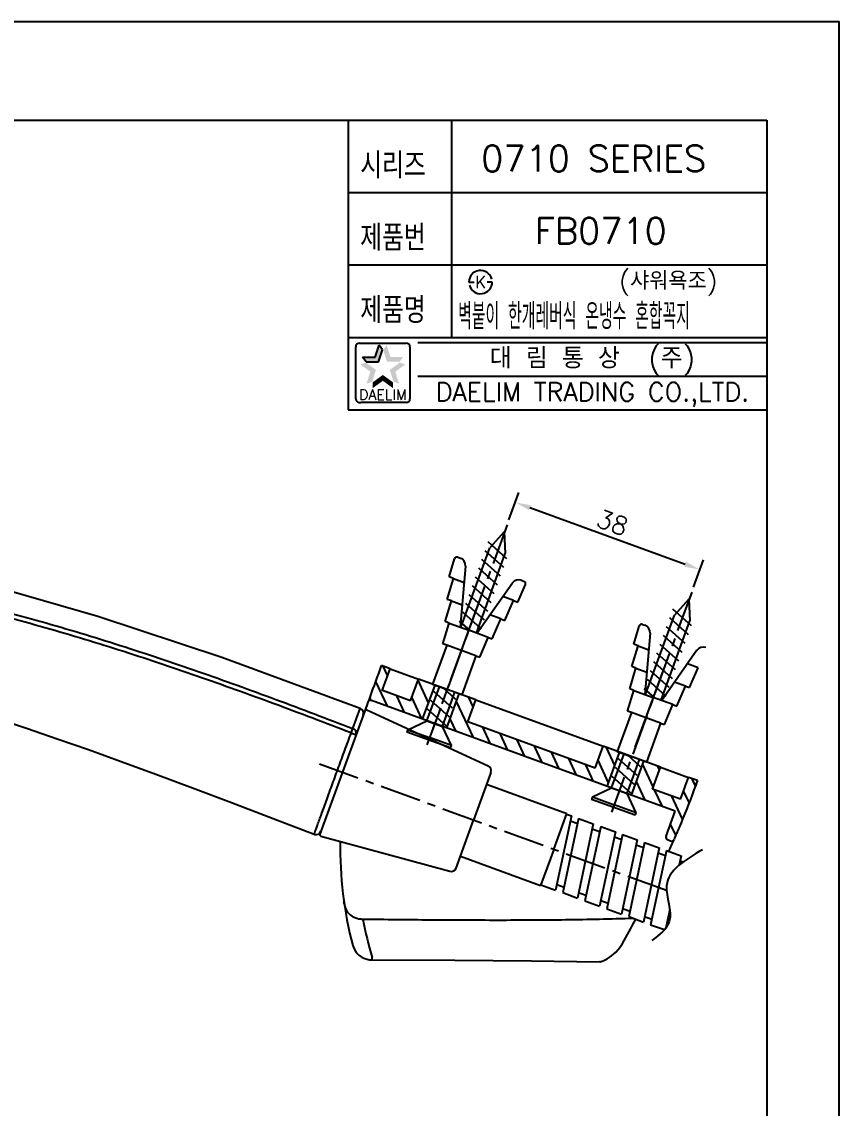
# Model space of a CAD drawing. Header units: millimetres. Extents: x 13335 to 13929, y 3069 to 3489.
# Drawn here: x 13771.4 to 13929.5, y 3279 to 3489 of the extents above; entities that cross this region are included whole.
import ezdxf
from ezdxf.enums import TextEntityAlignment as Align

# ---------------------------------------------------------------- set-up
doc = ezdxf.new("R2010")
doc.units = ezdxf.units.MM
doc.header["$LTSCALE"] = 0.25
doc.linetypes.add('CENTER', pattern=[50.8, 31.75, -6.35, 6.35, -6.35])
doc.layers.get('0').update_dxf_attribs({"color": 2})
for name, color, linetype in [('CL', 1, 'CENTER'), ('D', 2, 'Continuous'), ('DIM', 2, 'Continuous'), ('DWG', 7, 'Continuous'), ('TXT', 4, 'Continuous')]:
    doc.layers.add(name, color=color, linetype=linetype)
doc.styles.add('GHS', font='romans.shx', dxfattribs={"height": 3.5, "bigfont": 'ghs.shx'})
doc.styles.add('ROMANS', font='romans')

# ---------------------------------------------------------------- blocks, each defined once
blk = doc.blocks.new('A$C2FF57663')
at = {"layer": 'D'}
h = blk.add_hatch(dxfattribs=at)
h.set_pattern_fill('ANSI31', color=256, scale=20, angle=70)
h.set_pattern_definition([(115, (-28997.5313, -13849.45), (-2.26576947, -1.05654565), [])])
edge = h.paths.add_edge_path()
edge.add_line((415.62, 237.6), (410.18, 239.58))
edge.add_arc((-1008.1, 757), 1509.72, 339.95682, 340.1276)
edge.add_line((411.71, 243.81), (410.02, 244.42))
edge.add_arc((-2308.41, 1230.16), 2891.64, 339.93997, 340.06875, ccw=False)
edge.add_arc((408.27, 238.14), 0.5, 159.9335, 250)
edge.add_line((408.1, 237.67), (417.96, 234.08))
edge.add_line((417.96, 234.08), (420.36, 240.66))
edge.add_line((420.36, 240.66), (417.16, 241.82))
edge.add_line((417.16, 241.82), (415.62, 237.6))
h.paths.add_polyline_path([(428.25, 237.79), (425.06, 238.95), (422.66, 232.37), (453.67, 221.09), (456.07, 227.66), (452.87, 228.83), (451.33, 224.6), (426.71, 233.56)])
edge = h.paths.add_edge_path()
edge.add_spline(control_points=[(466.58, 210.81), (466.91, 211.59), (468.26, 214.76), (469.76, 218.55), (470.88, 221.59), (471.11, 222.19)], knot_values=[0, 0, 0, 0, 0.206315, 0.843077, 1, 1, 1, 1], degree=3, periodic=0)
edge.add_line((471.11, 222.19), (469.41, 222.81))
edge.add_arc((346.74, 267.27), 130.48, 338.1001, 340.0764, ccw=False)
edge.add_line((467.81, 218.6), (462.42, 220.56))
edge.add_line((462.42, 220.56), (463.96, 224.79))
edge.add_line((463.96, 224.79), (460.76, 225.95))
edge.add_line((460.76, 225.95), (458.37, 219.38))
edge.add_line((458.37, 219.38), (466.83, 216.3))
edge.add_line((466.83, 216.3), (465.06, 211.43))
edge.add_arc((465.53, 211.26), 0.5, 160.1136, 247.1181)
edge.add_line((465.33, 210.8), (465.93, 210.55))
edge.add_arc((466.12, 211.01), 0.5, 247.3781, 336.7412)
at = {"layer": 'CL'}
for p, q in [((434.29, 271.64), (418.81, 229.09)), ((470, 258.64), (454.52, 216.1)), ((465.13, 200.95), (396.78, 225.83))]:
    blk.add_line(p, q, dxfattribs=at)
at = {"layer": 'CL', "ltscale": 0.5}
blk.add_line((423.05, 240.75), (419.97, 232.29), dxfattribs=at)
at = {"layer": 'D'}
for p, q in [((434.64, 272.58), (436.56, 277.86)), ((438.69, 274.95), (468.76, 264.01)), ((470.34, 259.58), (472.26, 264.86)), ((423.39, 241.69), (428.81, 256.57)), ((459.1, 228.69), (464.52, 243.57))]:
    blk.add_line(p, q, dxfattribs=at)
for points in [[(438.86, 275.42), (438.52, 274.48), (435.87, 275.98)], [(468.93, 264.48), (468.59, 263.54), (471.58, 262.98)]]:
    blk.add_solid(points, dxfattribs=at)
at = {"layer": 'DIM'}
blk.add_spline([(472.07, 208.83), (465.14, 201.89), (465.66, 194.95), (462.28, 191.3)], degree=3, dxfattribs=at)
at = {"layer": 'DWG', "color": 2}
for p, q in [((433.75, 270.25), (430.94, 267.16)), ((433.75, 270.25), (433.95, 266.08)), ((425.36, 251.81), (430.94, 267.16)), ((434.28, 265.08), (430.67, 268.33)), ((423.07, 261.55), (424.12, 265.06)), ((424.77, 265.38), (425.26, 265.21)), ((428.37, 250.72), (433.95, 266.07)), ((433.05, 261.68), (429.44, 264.93)), ((433.66, 263.38), (430.06, 266.63)), ((426.24, 263.67), (425.24, 251.85)), ((432.43, 259.98), (428.82, 263.23)), ((422.7, 257.23), (423.91, 261.24)), ((423.91, 261.24), (423.07, 261.55)), ((423.91, 261.24), (425.97, 260.5)), ((431.81, 258.28), (428.2, 261.53)), ((437.05, 260.92), (437.54, 260.75)), ((431.19, 256.58), (427.58, 259.82)), ((435.32, 260.37), (428.5, 250.67)), ((436.38, 256.71), (437.83, 260.08)), ((422.31, 252.92), (423.52, 256.93)), ((423.52, 256.93), (422.7, 257.23)), ((423.52, 256.93), (425.6, 256.17)), ((429.96, 253.18), (426.35, 256.42)), ((430.57, 254.88), (426.97, 258.12)), ((435.55, 257.02), (433.48, 257.77)), ((433.89, 253.16), (435.55, 257.02)), ((435.55, 257.02), (436.38, 256.71)), ((469.46, 257.26), (466.65, 254.16)), ((469.46, 257.26), (469.66, 253.08)), ((429.34, 251.48), (425.73, 254.72)), ((433.08, 253.46), (430.99, 254.22)), ((461.07, 238.81), (466.65, 254.16)), ((469.99, 252.09), (466.38, 255.33)), ((421.87, 248.63), (423.07, 252.64)), ((423.07, 252.64), (422.31, 252.92)), ((423.07, 252.64), (426.87, 251.26)), ((427.2, 251.14), (425.11, 253.02)), ((431.43, 249.61), (433.08, 253.46)), ((433.08, 253.46), (433.89, 253.16)), ((458.78, 248.55), (459.83, 252.06)), ((460.48, 252.39), (460.97, 252.21)), ((464.08, 237.72), (469.66, 253.07)), ((469.37, 250.39), (465.76, 253.63)), ((430.66, 249.88), (426.87, 251.26)), ((461.95, 250.67), (460.95, 238.86)), ((468.14, 246.98), (464.53, 250.23)), ((468.75, 248.69), (465.15, 251.93)), ((422.62, 248.35), (419.89, 240.83)), ((422.62, 248.35), (421.87, 248.63)), ((428.26, 246.3), (422.62, 248.35)), ((429.01, 246.03), (430.66, 249.88)), ((430.66, 249.88), (431.43, 249.61)), ((458.41, 244.23), (459.62, 248.25)), ((459.62, 248.25), (458.78, 248.55)), ((459.62, 248.25), (461.68, 247.5)), ((467.52, 245.28), (463.91, 248.53)), ((428.26, 246.3), (425.53, 238.78)), ((428.26, 246.3), (429.01, 246.03)), ((466.9, 243.58), (463.29, 246.83)), ((471.02, 247.38), (464.21, 237.67)), ((458.02, 239.92), (459.22, 243.94)), ((459.22, 243.94), (458.41, 244.23)), ((459.22, 243.94), (461.31, 243.18)), ((466.28, 241.88), (462.67, 245.13)), ((471.25, 244.02), (469.19, 244.77)), ((469.6, 240.17), (471.25, 244.02)), ((465.05, 238.48), (461.44, 241.72)), ((465.66, 240.18), (462.06, 243.43)), ((418.81, 233.77), (421.2, 240.35)), ((419.89, 240.83), (422.71, 239.81)), ((423.77, 236.17), (420.16, 239.41)), ((424.39, 237.87), (421.91, 240.1)), ((425.53, 238.78), (422.71, 239.81)), ((457.57, 235.63), (458.78, 239.64)), ((458.78, 239.64), (458.02, 239.92)), ((458.78, 239.64), (462.58, 238.26)), ((462.91, 238.14), (460.82, 240.02)), ((468.79, 240.46), (466.7, 241.22)), ((467.13, 236.61), (468.79, 240.46)), ((468.79, 240.46), (469.6, 240.17)), ((423.15, 234.47), (419.55, 237.71)), ((421.82, 232.68), (424.21, 239.26)), ((466.37, 236.89), (462.58, 238.26)), ((422.53, 232.77), (418.93, 236.01)), ((458.33, 235.36), (455.59, 227.84)), ((458.33, 235.36), (457.57, 235.63)), ((463.97, 233.31), (458.33, 235.36)), ((464.72, 233.03), (466.37, 236.89)), ((466.37, 236.89), (467.13, 236.61)), ((415.09, 232.04), (418.81, 233.77)), ((418.81, 233.77), (421.82, 232.68)), ((463.97, 233.31), (461.23, 225.79)), ((463.97, 233.31), (464.72, 233.03)), ((415.09, 232.04), (414.92, 231.57)), ((423.38, 228.5), (414.92, 231.57)), ((415.09, 232.04), (419.32, 230.5)), ((423.55, 228.97), (421.82, 232.68)), ((423.55, 228.97), (419.32, 230.5)), ((423.38, 228.5), (423.55, 228.97)), ((454.52, 220.78), (456.91, 227.36)), ((455.59, 227.84), (458.41, 226.81)), ((460.1, 224.87), (457.62, 227.1)), ((461.23, 225.79), (458.41, 226.81)), ((458.86, 221.47), (455.25, 224.71)), ((459.48, 223.17), (455.87, 226.42)), ((457.53, 219.69), (459.92, 226.26)), ((458.24, 219.77), (454.63, 223.01)), ((450.8, 219.04), (454.52, 220.78)), ((454.52, 220.78), (457.53, 219.69)), ((450.8, 219.04), (450.63, 218.57)), ((459.09, 215.5), (450.63, 218.57)), ((450.8, 219.04), (455.03, 217.51)), ((459.26, 215.97), (457.53, 219.69)), ((459.26, 215.97), (455.03, 217.51)), ((459.09, 215.5), (459.26, 215.97))]:
    blk.add_line(p, q, dxfattribs=at)
at = {"layer": 'DWG', "linetype": 'Continuous'}
for p, q in [((411.71, 243.81), (410.02, 244.42)), ((411.71, 243.81), (417.16, 241.82)), ((415.62, 237.6), (417.16, 241.82)), ((428.25, 237.79), (417.16, 241.82)), ((415.62, 237.6), (410.18, 239.58)), ((417.96, 234.08), (420.36, 240.66)), ((466.83, 216.3), (408.1, 237.67)), ((422.66, 232.37), (425.06, 238.95)), ((426.71, 233.56), (428.25, 237.79)), ((428.25, 237.79), (452.87, 228.83)), ((451.33, 224.6), (426.71, 233.56)), ((451.33, 224.6), (452.87, 228.83)), ((463.96, 224.79), (452.87, 228.83)), ((453.67, 221.09), (456.07, 227.66)), ((458.37, 219.38), (460.76, 225.95)), ((462.42, 220.56), (463.96, 224.79)), ((463.96, 224.79), (469.41, 222.81)), ((471.11, 222.19), (469.41, 222.81)), ((467.81, 218.6), (462.42, 220.56)), ((465.06, 211.43), (466.83, 216.3)), ((465.33, 210.8), (465.93, 210.55)), ((402.77, 198.79), (402.76, 198.82)), ((459.13, 195.33), (458.69, 195.57)), ((408.23, 187.53), (408.23, 188.03))]:
    blk.add_line(p, q, dxfattribs=at)
at = {"layer": 'DWG'}
for p, q in [((406.77, 235.68), (398.1, 211.86)), ((404.47, 232.25), (405.89, 236.15)), ((407.18, 235.85), (430.65, 225.03)), ((404.14, 231.4), (404.47, 232.25)), ((431.17, 223.78), (427.81, 214.54)), ((430.34, 221.49), (445.84, 215.85)), ((424.44, 205.3), (427.81, 214.54)), ((443.31, 208.9), (445.84, 215.85)), ((446.73, 215.37), (443.69, 201.04)), ((448.12, 214.86), (445.08, 200.54)), ((445.79, 215.71), (446.73, 215.37)), ((447.95, 213.86), (446.52, 214.38)), ((448.12, 214.86), (450.97, 213.82)), ((450.97, 213.82), (447.93, 199.5)), ((452.4, 213.3), (449.35, 198.98)), ((452.19, 212.32), (450.76, 212.84)), ((455.24, 212.27), (452.2, 197.95)), ((452.4, 213.3), (455.24, 212.27)), ((398.3, 211.47), (423.24, 204.68)), ((456.63, 211.76), (453.59, 197.44)), ((456.46, 210.76), (455.03, 211.28)), ((459.48, 210.73), (456.44, 196.4)), ((456.63, 211.76), (459.48, 210.73)), ((460.87, 210.22), (457.83, 195.9)), ((460.87, 210.22), (463.72, 209.18)), ((443.31, 208.9), (440.78, 201.94)), ((460.69, 209.22), (459.27, 209.74)), ((463.72, 209.18), (460.67, 194.86)), ((465.11, 208.68), (462.06, 194.35)), ((464.93, 207.68), (463.51, 208.2)), ((465.11, 208.68), (467.96, 207.64)), ((425.28, 207.59), (440.78, 201.94)), ((467.96, 207.64), (467.58, 205.89)), ((468.3, 206.45), (467.75, 206.65)), ((440.84, 202.08), (443.69, 201.04)), ((445.32, 201.51), (443.9, 202.03)), ((445.08, 200.54), (447.93, 199.5)), ((449.56, 199.97), (448.14, 200.49)), ((449.35, 198.98), (452.2, 197.95)), ((453.83, 198.42), (452.41, 198.93)), ((453.59, 197.44), (456.44, 196.4)), ((458.07, 196.87), (456.65, 197.39)), ((457.83, 195.9), (460.67, 194.86)), ((462.31, 195.33), (460.88, 195.85)), ((465.75, 197.26), (465, 193.71)), ((462.06, 194.35), (464.73, 193.39)), ((465.34, 194.23), (465.12, 194.31))]:
    blk.add_line(p, q, dxfattribs=at)
for points in [[(405.89, 236.15), (379.14, 245.96), (355.17, 253.91), (334.09, 259.94), (315.5, 264.29), (299.04, 267.22), (284.46, 269), (271.56, 269.86), (260.15, 270), (250, 269.6), (240.92, 268.78), (232.75, 267.66), (225.36, 266.33), (218.63, 264.83), (212.48, 263.19), (206.84, 261.42), (201.66, 259.52), (196.89, 257.49), (192.49, 255.34), (188.77, 253.3)], [(336.13, 234.08), (341.57, 232.26), (347.29, 230.3), (353.32, 228.18), (359.67, 225.9), (366.38, 223.44), (373.48, 220.8), (381.03, 217.95), (389.09, 214.87), (397.01, 211.83)], [(406.47, 234.87), (406.53, 235.23), (406.46, 235.59), (406.26, 235.9), (405.96, 236.12), (405.89, 236.15)], [(397.01, 211.83), (397.08, 211.81), (397.45, 211.77), (397.82, 211.87), (398.11, 212.1), (398.3, 212.43)]]:
    blk.add_lwpolyline(points, dxfattribs=at)
at = {"layer": 'DWG', "linetype": 'Continuous'}
for points in [[(404.46, 190.34), (404.7, 189.67), (405.12, 188.99), (405.65, 188.44), (406.27, 188.02), (406.96, 187.73), (407.69, 187.56), (408.23, 187.53)], [(408.23, 187.53), (424.22, 187.49), (438.99, 187.37), (452.2, 187.16)]]:
    blk.add_lwpolyline(points, dxfattribs=at)
at = {"layer": 'DWG', "color": 2}
for centre, radius, start, end in [((424.6, 264.91), 0.5, 70.0307, 163.2556), ((424.74, 263.8), 1.5, 355.1511, 70.0307), ((436.54, 259.51), 1.5, 70.0307, 144.9103), ((437.37, 260.28), 0.5, 336.8058, 70.0307), ((460.31, 251.92), 0.5, 70.0307, 163.2556), ((460.45, 250.8), 1.5, 355.1511, 70.0307), ((472.25, 246.51), 1.5, 70.0307, 144.9103)]:
    blk.add_arc(centre, radius, start, end, dxfattribs=at)
at = {"layer": 'DWG', "linetype": 'Continuous'}
for centre, radius, start, end in [((-2308.3, 1230.47), 2891.64, 339.93352, 340.06228), ((-1258.11, 847.6), 1775.63, 339.97522, 340.12042), ((408.27, 238.14), 0.5, 159.8425, 250), ((323.41, 275.97), 155.38, 338.3341, 339.9937), ((477.01, 209.25), 74.98, 179.0823, 194.6105), ((465.53, 211.26), 0.5, 160, 247), ((273.53, 294.17), 210.28, 335.9601, 336.6452), ((466.12, 211.01), 0.5, 247, 336.6562), ((477.07, 209.26), 72.04, 191.1179, 197.1454), ((274.13, 293.88), 209.61, 330.5142, 331.9793), ((449.67, 194.72), 8, 289.7841, 329.9224), ((449.67, 194.72), 8, 289.7841, 329.9224)]:
    blk.add_arc(centre, radius, start, end, dxfattribs=at)
at = {"layer": 'DWG'}
for centre, radius, start, end in [((407.05, 235.58), 0.3, 65.2364, 160), ((430.23, 224.12), 1, 340, 65.2364), ((398.38, 211.76), 0.3, 160, 254.7636), ((423.5, 205.64), 1, 254.7636, 340)]:
    blk.add_arc(centre, radius, start, end, dxfattribs=at)
for points, knots in [([(281.73, 264.33), (284.36, 264.17), (289.62, 263.73), (297.5, 262.84), (305.38, 261.69), (313.23, 260.33), (321.04, 258.75), (328.81, 256.98), (336.54, 255.05), (346.78, 252.26), (359.5, 248.41), (374.6, 243.35), (389.59, 237.93), (399.51, 234.16), (404.47, 232.25)], [0, 0, 0, 0, 848.200773, 1703.342439, 2559.695482, 3416.185662, 4272.634509, 5129.088108, 5985.556066, 6842.040268, 8554.998228, 10268.010365, 11981.036134, 13694.054475, 13694.054475, 13694.054475, 13694.054475]), ([(404.14, 231.4), (399.19, 233.31), (389.28, 237.07), (374.31, 242.45), (359.23, 247.5), (346.54, 251.33), (336.32, 254.11), (326.04, 256.69), (315.68, 258.94), (305.25, 260.76), (297.41, 261.9), (290.86, 262.64), (285.65, 263.1), (283.05, 263.26), (281.76, 263.33)], [0, 0, 0, 0, 1769.002813, 3537.654234, 5306.217153, 7074.605785, 7958.666097, 8842.629753, 10609.925063, 11492.796565, 12374.522114, 13254.049076, 13691.066277, 14121.175157, 14121.175157, 14121.175157, 14121.175157]), ([(397.01, 211.83), (397.01, 211.84), (397.01, 211.84), (397.01, 211.85), (397.02, 211.87), (397.03, 211.9), (397.05, 211.95), (397.07, 212.01), (397.1, 212.09), (397.13, 212.18), (397.18, 212.33), (397.26, 212.55), (397.37, 212.86), (397.5, 213.22), (397.65, 213.63), (397.82, 214.1), (398.08, 214.81), (398.44, 215.81), (398.91, 217.1), (399.43, 218.52), (399.97, 220.01), (400.54, 221.57), (401.13, 223.16), (401.92, 225.34), (402.93, 228.09), (403.74, 230.29), (404.14, 231.4)], [0, 0, 0, 0, 11.699211, 26.262733, 46.665908, 105.100616, 187.222109, 293.234237, 423.257221, 577.382125, 755.698011, 1184.753168, 1709.42266, 2328.411358, 3038.595158, 3835.448307, 4714.315083, 6694.116099, 8925.393598, 11352.396528, 13923.881914, 16593.522088, 19329.865608, 22108.703756, 27740.542545, 33419.060536, 33419.060536, 33419.060536, 33419.060536]), ([(404.14, 231.4), (404.26, 231.36), (404.43, 231.3), (404.66, 231.22), (404.8, 231.17), (404.93, 231.14), (405.01, 231.11), (405.06, 231.1), (405.08, 231.1), (405.09, 231.1), (405.1, 231.1), (405.1, 231.1)], [0, 0, 0, 0, 4806.612023, 7144.102172, 9230.521174, 10918.833943, 12132.064573, 12544.832511, 12832.63971, 13005.025867, 13079.198314, 13079.198314, 13079.198314, 13079.198314]), ([(405.1, 231.1), (405.14, 231.2), (405.17, 231.44), (405.06, 231.79), (404.81, 232.08), (404.58, 232.2), (404.47, 232.25)], [0, 0, 0, 0, 1397.001897, 2973.635321, 4645.235341, 6249.137324, 6249.137324, 6249.137324, 6249.137324])]:
    blk.add_open_spline(points, degree=3, knots=knots, dxfattribs=at)
at = {"layer": 'DWG', "linetype": 'Continuous'}
for points, knots in [([(406.89, 235.83), (407.1, 236.41), (407.41, 237.24), (407.71, 238.07), (407.8, 238.32)], [0.2626683, 0.2626683, 0.2626683, 0.2626683, 0.780043, 1, 1, 1, 1]), ([(471.11, 222.19), (470.88, 221.59), (469.76, 218.55), (468.26, 214.76), (466.91, 211.59), (466.58, 210.81)], [0, 0, 0, 0, 0.156923, 0.793685, 1, 1, 1, 1]), ([(406.39, 195.37), (406.12, 195.37), (405.6, 195.41), (404.88, 195.63), (404.26, 195.97), (403.75, 196.42), (403.36, 196.94), (403.07, 197.53), (402.88, 198.16), (402.79, 198.6), (402.76, 198.82)], [0, 0, 0, 0, 0.142925, 0.278967, 0.406131, 0.526185, 0.642626, 0.758932, 0.877599, 1, 1, 1, 1]), ([(458.69, 195.57), (456.51, 195.48), (452.15, 195.36), (443.44, 195.22), (432.54, 195.17), (419.46, 195.23), (410.74, 195.32), (406.39, 195.37)], [0, 0, 0, 0, 0.125, 0.25, 0.499999, 0.75, 1, 1, 1, 1])]:
    blk.add_open_spline(points, degree=3, knots=knots, dxfattribs=at)
blk.add_open_spline([(452.38, 187.19), (452.32, 187.17), (452.26, 187.16), (452.2, 187.16)], degree=3, dxfattribs=at)
at = {"layer": 'D', "insert": (454.67, 272.06), "char_height": 3.5, "attachment_point": 5, "rotation": 340, "style": 'GHS'}
blk.add_mtext('\\A1;38', dxfattribs=at)

msp = doc.modelspace()

# ---------------------------------------------------------------- linework, layer by layer
at = {"color": 7}
for p, q in [((13834.46723, 3469.97362), (13834.46723, 3413.97362)), ((13854.46723, 3469.97362), (13854.46723, 3427.97362)), ((13834.46723, 3455.97362), (13915.46723, 3455.97362)), ((13834.46723, 3441.97362), (13915.46723, 3441.97362)), ((13834.46723, 3427.97362), (13915.46723, 3427.97362)), ((13834.46723, 3413.97362), (13915.46723, 3413.97362))]:
    msp.add_line(p, q, dxfattribs=at)
at = {"color": 2, "linetype": 'Continuous'}
for p, q in [((13835.94472, 3416.10814), (13835.94472, 3426.10814)), ((13836.69472, 3426.85814), (13845.69472, 3426.85814)), ((13846.44472, 3426.10814), (13846.44472, 3416.10814)), ((13847.96723, 3426.97362), (13915.46723, 3426.97362)), ((13847.96723, 3420.47362), (13915.46723, 3420.47362)), ((13845.69472, 3415.35814), (13836.94472, 3415.35814))]:
    msp.add_line(p, q, dxfattribs=at)
at = {"color": 2}
for p, q in [((13839.70637, 3424.15668), (13840.45574, 3426.46301)), ((13840.37147, 3423.24125), (13841.12084, 3425.54757)), ((13841.12084, 3425.54757), (13840.45574, 3426.46301)), ((13837.94646, 3423.24125), (13837.28135, 3424.15668)), ((13837.28135, 3424.15668), (13839.70637, 3424.15668)), ((13837.94646, 3423.24125), (13840.37147, 3423.24125))]:
    msp.add_line(p, q, dxfattribs=at)
at = {"linetype": 'Continuous'}
msp.add_lwpolyline([(13335.46723, 3068.97362), (13929.46723, 3068.97362), (13929.46723, 3488.97362), (13335.46723, 3488.97362)], close=True, dxfattribs=at)
at = {"color": 2, "linetype": 'Continuous'}
for centre, radius, start, end in [((13836.69472, 3426.10814), 0.75, 90, 180), ((13845.69472, 3426.10814), 0.75, 0, 90), ((13836.81972, 3416.23314), 0.88388, 188.1301024, 278.1301024), ((13845.69472, 3416.10814), 0.75, 270, 0)]:
    msp.add_arc(centre, radius, start, end, dxfattribs=at)
at = {"color": 2}
for points in [[(13839.70637, 3424.15668), (13840.37147, 3423.24125), (13840.45574, 3426.46301), (13841.12084, 3425.54757)], [(13841.9337, 3426.46301), (13841.2686, 3425.54757), (13842.68307, 3424.15668), (13842.01797, 3423.24125)], [(13838.78651, 3421.32567), (13839.86267, 3421.67534), (13836.82464, 3422.75106), (13837.90079, 3423.10072)], [(13837.28135, 3424.15668), (13837.94646, 3423.24125), (13839.70637, 3424.15668), (13840.37147, 3423.24125)], [(13842.68307, 3424.15668), (13842.01797, 3423.24125), (13845.10808, 3424.15668), (13844.44298, 3423.24125)], [(13845.5648, 3422.75106), (13844.48864, 3423.10072), (13843.60292, 3421.32567), (13842.52677, 3421.67534)], [(13838.03714, 3419.01935), (13839.1133, 3419.36901), (13838.78651, 3421.32567), (13839.86267, 3421.67534)], [(13843.60292, 3421.32567), (13842.52677, 3421.67534), (13844.35229, 3419.01935), (13843.27613, 3419.36901)], [(13841.19472, 3419.57601), (13841.19472, 3420.70755), (13839.23284, 3418.15062), (13839.23284, 3419.28216)], [(13843.15659, 3418.15062), (13843.15659, 3419.28216), (13841.19472, 3419.57601), (13841.19472, 3420.70755)]]:
    msp.add_solid(points, dxfattribs=at)
at = {"layer": 'D'}
for p, q in [((13857.84992, 3438.65549), (13858.34992, 3438.65549)), ((13858.34992, 3438.65549), (13858.84992, 3438.65549)), ((13861.84992, 3438.65549), (13861.34992, 3438.65549)), ((13862.34992, 3438.65549), (13861.84992, 3438.65549))]:
    msp.add_line(p, q, dxfattribs=at)
for start, end in [(15, 180), (195, 0)]:
    msp.add_arc((13860.09992, 3438.65549), 2.25, start, end, dxfattribs=at)
at = {"layer": 'TXT', "color": 4}
for p, q in [((13361.46723, 3469.97362), (13915.46723, 3469.97362)), ((13915.46723, 3469.97362), (13915.46723, 3079.97362))]:
    msp.add_line(p, q, dxfattribs=at)

# ---------------------------------------------------------------- block references
at = {"layer": 'DWG'}
msp.add_blockref('A$C2FF57663', (13430.92517, 3120.10552), dxfattribs=at)

# ---------------------------------------------------------------- texts
at = {"color": 7, "style": 'GHS'}
for s, p in [('0710 SERIES', (13881.97416, 3462.55235)), ('FB0710', (13883.35192, 3448.55235))]:
    msp.add_text(s, height=5, dxfattribs=at).set_placement(p, align=Align.MIDDLE)
at = {"style": 'GHS'}
msp.add_text('(샤워욕조)', height=3.5, dxfattribs=at).set_placement((13886.90907, 3437.15479))
at = {"style": 'GHS', "width": 0.5}
msp.add_text('벽붙이 한개레버식 온냉수 혼합꼭지', height=5, dxfattribs=at).set_placement((13855.76151, 3429.53482))
at = {"color": 7, "linetype": 'Continuous'}
for s, height, style, p in [('대 림 통 상  (주)', 4, 'GHS', (13881.72757, 3423.66871)), ('DAELIM TRADING CO.,LTD.', 3.6, 'ROMANS', (13881.72757, 3416.90137))]:
    msp.add_text(s, height=height, dxfattribs=dict(at, style=style)).set_placement(p, align=Align.MIDDLE)
at = {"color": 2, "linetype": 'Continuous', "style": 'ROMANS'}
msp.add_text('DAELIM', height=2, dxfattribs=at).set_placement((13841.19472, 3415.90814), align=Align.CENTER)
at = {"layer": 'D', "style": 'GHS', "width": 0.8}
for s, p in [('시리즈', (13836.80759, 3458.70301)), ('제품번', (13836.80759, 3444.70301)), ('제품명', (13836.80759, 3430.70301))]:
    msp.add_text(s, height=5, dxfattribs=at).set_placement(p)
at = {"layer": 'D', "style": 'GHS'}
msp.add_text('K', height=2.394, dxfattribs=at).set_placement((13860.09992, 3438.65549), align=Align.MIDDLE)

doc.saveas('drawing.dxf')
